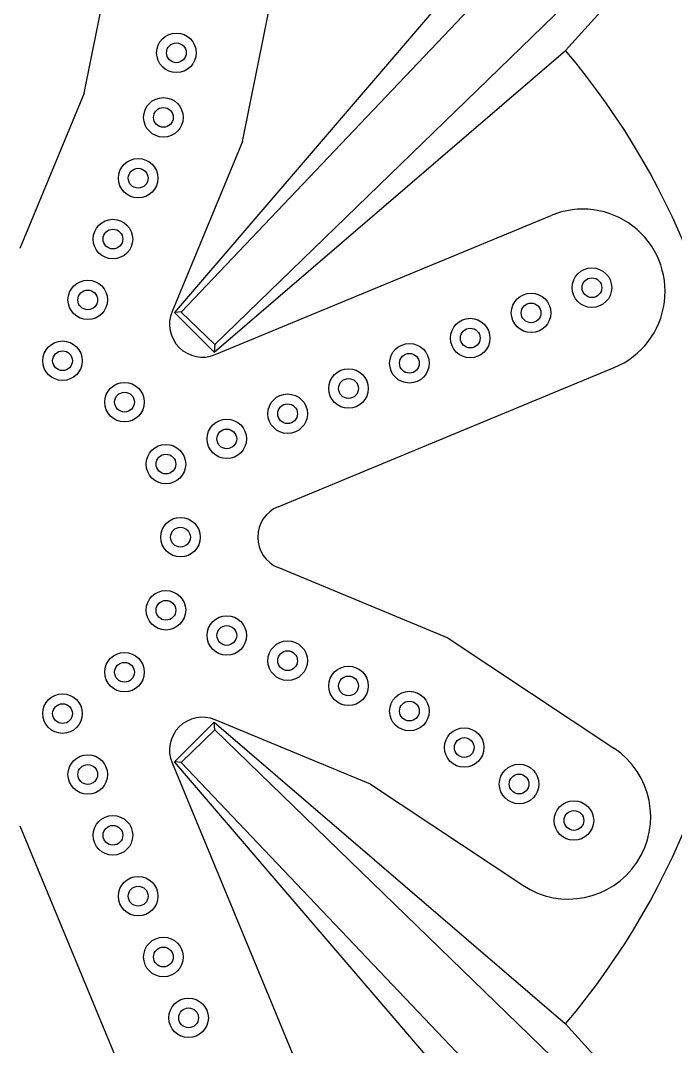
# Model space of a CAD drawing. Header units: metres. Extents: x 95 to 486, y 2972 to 3465.
# Drawn here: x 171.4558 to 171.5553, y 3042.1419 to 3042.2977 of the extents above; entities that cross this region are included whole.
import ezdxf

# ---------------------------------------------------------------- set-up
doc = ezdxf.new("R2010")
doc.units = ezdxf.units.M
for name, color, linetype in [('E_INOXIGAS', 1, 'Continuous'), ('INOXI', 1, 'Continuous'), ('XX', 2, 'Continuous')]:
    doc.layers.add(name, color=color, linetype=linetype)

# ---------------------------------------------------------------- blocks, each defined once
blk = doc.blocks.new('A$C607D168B')
at = {"color": 8}
for p, q in [((-0.04381608459063902, -0.1658691956416058), (-0.09486159530620597, -0.1870129384782544)), ((0.06740743743621902, -0.17564088658761), (0.04381648862705667, -0.1658691956416067)), ((0.06740743743621902, -0.17564088658761), (0.09463200296863139, -0.1811214302956863)), ((-0.03424899878151155, -0.1889661839543884), (-0.08529450949707851, -0.2101099267910369)), ((0.06008834208675928, -0.1996690230368712), (0.03424940281792832, -0.1889661839543884)), ((-0.03748787490313354, -0.219089947587932), (-0.02771618395713116, -0.1954989987787696)), ((0.02771658799354793, -0.1954989987787696), (0.04886033083019647, -0.2465445094943357)), ((0.06008834208675928, -0.1996690230368712), (0.08969826146842141, -0.2056297593862029)), ((-0.01532203472683147, -0.2309050238567272), (-0.004619195644347762, -0.2050660845878971)), ((0.004619599680765418, -0.2050660845878971), (0.02576334251741397, -0.2561115953034632)), ((-0.03748787490313354, -0.219089947587932), (-0.05286322018539202, -0.2422159521113283)), ((-0.01532203472683147, -0.2309050238567272), (-0.03204453241851457, -0.2560572757353645))]:
    blk.add_line(p, q, dxfattribs=at)
for centre, radius in [((-0.02679230442461922, -0.1723476175176373), 0.003), ((-0.02679230442461922, -0.1723476175176373), 0.003), ((-0.02679230442461922, -0.1723476175176373), 0.003), ((-0.02679230442461922, -0.1723476175176373), 0.003), ((-0.02679230442461922, -0.1723476175176373), 0.003), ((-0.02679230442461922, -0.1723476175176373), 0.003), ((-0.02679230442461922, -0.1723476175176373), 0.003), ((-0.02679230442461922, -0.1723476175176373), 0.003), ((-0.02679230442461922, -0.1723476175176373), 0.003), ((-0.02679230442461922, -0.1723476175176373), 0.003), ((-0.02679230442461922, -0.1723476175176373), 0.003), ((-0.02679230442461922, -0.1723476175176373), 0.003), ((-0.02679230442461922, -0.1723476175176373), 0.003), ((-0.02679230442461922, -0.1723476175176373), 0.003), ((-0.02679230442461922, -0.1723476175176373), 0.003), ((-0.02679230442461922, -0.1723476175176373), 0.003), ((0.02679270846103599, -0.1723476175176373), 0.003), ((0.02679270846103599, -0.1723476175176373), 0.003), ((0.02679270846103599, -0.1723476175176373), 0.003), ((0.02679270846103599, -0.1723476175176373), 0.003), ((0.02679270846103599, -0.1723476175176373), 0.003), ((0.02679270846103599, -0.1723476175176373), 0.003), ((0.02679270846103599, -0.1723476175176373), 0.003), ((0.02679270846103599, -0.1723476175176373), 0.003), ((0.02679270846103599, -0.1723476175176373), 0.003), ((0.02679270846103599, -0.1723476175176373), 0.003), ((0.02679270846103599, -0.1723476175176373), 0.003), ((0.02679270846103599, -0.1723476175176373), 0.003), ((0.02679270846103599, -0.1723476175176373), 0.003), ((0.02679270846103599, -0.1723476175176373), 0.003), ((0.02679270846103599, -0.1723476175176373), 0.003), ((0.02679270846103599, -0.1723476175176373), 0.003), ((-0.02679230442461922, -0.1723476175176373), 0.0015), ((-0.02679230442461922, -0.1723476175176373), 0.0015), ((-0.02679230442461922, -0.1723476175176373), 0.0015), ((-0.02679230442461922, -0.1723476175176373), 0.0015), ((-0.02679230442461922, -0.1723476175176373), 0.0015), ((-0.02679230442461922, -0.1723476175176373), 0.0015), ((-0.02679230442461922, -0.1723476175176373), 0.0015), ((-0.02679230442461922, -0.1723476175176373), 0.0015), ((-0.02679230442461922, -0.1723476175176373), 0.0015), ((-0.02679230442461922, -0.1723476175176373), 0.0015), ((-0.02679230442461922, -0.1723476175176373), 0.0015), ((-0.02679230442461922, -0.1723476175176373), 0.0015), ((-0.02679230442461922, -0.1723476175176373), 0.0015), ((-0.02679230442461922, -0.1723476175176373), 0.0015), ((-0.02679230442461922, -0.1723476175176373), 0.0015), ((-0.02679230442461922, -0.1723476175176373), 0.0015), ((0.02679270846103599, -0.1723476175176373), 0.0015), ((0.02679270846103599, -0.1723476175176373), 0.0015), ((0.02679270846103599, -0.1723476175176373), 0.0015), ((0.02679270846103599, -0.1723476175176373), 0.0015), ((0.02679270846103599, -0.1723476175176373), 0.0015), ((0.02679270846103599, -0.1723476175176373), 0.0015), ((0.02679270846103599, -0.1723476175176373), 0.0015), ((0.02679270846103599, -0.1723476175176373), 0.0015), ((0.02679270846103599, -0.1723476175176373), 0.0015), ((0.02679270846103599, -0.1723476175176373), 0.0015), ((0.02679270846103599, -0.1723476175176373), 0.0015), ((0.02679270846103599, -0.1723476175176373), 0.0015), ((0.02679270846103599, -0.1723476175176373), 0.0015), ((0.02679270846103599, -0.1723476175176373), 0.0015), ((0.02679270846103599, -0.1723476175176373), 0.0015), ((0.02679270846103599, -0.1723476175176373), 0.0015), ((-0.03603109974973151, -0.1761744518412884), 0.003), ((-0.03603109974973151, -0.1761744518412884), 0.003), ((-0.03603109974973151, -0.1761744518412884), 0.003), ((-0.03603109974973151, -0.1761744518412884), 0.003), ((-0.03603109974973151, -0.1761744518412884), 0.003), ((-0.03603109974973151, -0.1761744518412884), 0.003), ((-0.03603109974973151, -0.1761744518412884), 0.003), ((-0.03603109974973151, -0.1761744518412884), 0.003), ((-0.03603109974973151, -0.1761744518412884), 0.003), ((-0.03603109974973151, -0.1761744518412884), 0.003), ((-0.03603109974973151, -0.1761744518412884), 0.003), ((-0.03603109974973151, -0.1761744518412884), 0.003), ((-0.03603109974973151, -0.1761744518412884), 0.003), ((-0.03603109974973151, -0.1761744518412884), 0.003), ((-0.03603109974973151, -0.1761744518412884), 0.003), ((-0.03603109974973151, -0.1761744518412884), 0.003), ((0.03603150378614917, -0.1761744518412875), 0.003), ((0.03603150378614917, -0.1761744518412875), 0.003), ((0.03603150378614917, -0.1761744518412875), 0.003), ((0.03603150378614917, -0.1761744518412875), 0.003), ((0.03603150378614917, -0.1761744518412875), 0.003), ((0.03603150378614917, -0.1761744518412875), 0.003), ((0.03603150378614917, -0.1761744518412875), 0.003), ((0.03603150378614917, -0.1761744518412875), 0.003), ((0.03603150378614917, -0.1761744518412875), 0.003), ((0.03603150378614917, -0.1761744518412875), 0.003), ((0.03603150378614917, -0.1761744518412875), 0.003), ((0.03603150378614917, -0.1761744518412875), 0.003), ((0.03603150378614917, -0.1761744518412875), 0.003), ((0.03603150378614917, -0.1761744518412875), 0.003), ((0.03603150378614917, -0.1761744518412875), 0.003), ((0.03603150378614917, -0.1761744518412875), 0.003), ((-0.03603109974973151, -0.1761744518412884), 0.0015), ((-0.03603109974973151, -0.1761744518412884), 0.0015), ((-0.03603109974973151, -0.1761744518412884), 0.0015), ((-0.03603109974973151, -0.1761744518412884), 0.0015), ((-0.03603109974973151, -0.1761744518412884), 0.0015), ((-0.03603109974973151, -0.1761744518412884), 0.0015), ((-0.03603109974973151, -0.1761744518412884), 0.0015), ((-0.03603109974973151, -0.1761744518412884), 0.0015), ((-0.03603109974973151, -0.1761744518412884), 0.0015), ((-0.03603109974973151, -0.1761744518412884), 0.0015), ((-0.03603109974973151, -0.1761744518412884), 0.0015), ((-0.03603109974973151, -0.1761744518412884), 0.0015), ((-0.03603109974973151, -0.1761744518412884), 0.0015), ((-0.03603109974973151, -0.1761744518412884), 0.0015), ((-0.03603109974973151, -0.1761744518412884), 0.0015), ((-0.03603109974973151, -0.1761744518412884), 0.0015), ((0.03603150378614917, -0.1761744518412875), 0.0015), ((0.03603150378614917, -0.1761744518412875), 0.0015), ((0.03603150378614917, -0.1761744518412875), 0.0015), ((0.03603150378614917, -0.1761744518412875), 0.0015), ((0.03603150378614917, -0.1761744518412875), 0.0015), ((0.03603150378614917, -0.1761744518412875), 0.0015), ((0.03603150378614917, -0.1761744518412875), 0.0015), ((0.03603150378614917, -0.1761744518412875), 0.0015), ((0.03603150378614917, -0.1761744518412875), 0.0015), ((0.03603150378614917, -0.1761744518412875), 0.0015), ((0.03603150378614917, -0.1761744518412875), 0.0015), ((0.03603150378614917, -0.1761744518412875), 0.0015), ((0.03603150378614917, -0.1761744518412875), 0.0015), ((0.03603150378614917, -0.1761744518412875), 0.0015), ((0.03603150378614917, -0.1761744518412875), 0.0015), ((0.03603150378614917, -0.1761744518412875), 0.0015), ((-0.0452698950748438, -0.1800012861649387), 0.003), ((-0.0452698950748438, -0.1800012861649387), 0.003), ((-0.0452698950748438, -0.1800012861649387), 0.003), ((-0.0452698950748438, -0.1800012861649387), 0.003), ((-0.0452698950748438, -0.1800012861649387), 0.003), ((-0.0452698950748438, -0.1800012861649387), 0.003), ((-0.0452698950748438, -0.1800012861649387), 0.003), ((-0.0452698950748438, -0.1800012861649387), 0.003), ((-0.0452698950748438, -0.1800012861649387), 0.003), ((-0.0452698950748438, -0.1800012861649387), 0.003), ((-0.0452698950748438, -0.1800012861649387), 0.003), ((-0.0452698950748438, -0.1800012861649387), 0.003), ((-0.0452698950748438, -0.1800012861649387), 0.003), ((-0.0452698950748438, -0.1800012861649387), 0.003), ((-0.0452698950748438, -0.1800012861649387), 0.003), ((-0.0452698950748438, -0.1800012861649387), 0.003), ((0.04527029911126235, -0.1800012861649378), 0.003), ((0.04527029911126146, -0.1800012861649387), 0.003), ((0.04527029911126235, -0.1800012861649378), 0.003), ((0.04527029911126146, -0.1800012861649387), 0.003), ((0.04527029911126235, -0.1800012861649378), 0.003), ((0.04527029911126235, -0.1800012861649378), 0.003), ((0.04527029911126235, -0.1800012861649378), 0.003), ((0.04527029911126235, -0.1800012861649378), 0.003), ((0.04527029911126235, -0.1800012861649378), 0.003), ((0.04527029911126146, -0.1800012861649387), 0.003), ((0.04527029911126146, -0.1800012861649387), 0.003), ((0.04527029911126146, -0.1800012861649387), 0.003), ((0.04527029911126146, -0.1800012861649387), 0.003), ((0.04527029911126146, -0.1800012861649387), 0.003), ((0.04527029911126235, -0.1800012861649378), 0.003), ((0.04527029911126235, -0.1800012861649378), 0.003), ((-0.0452698950748438, -0.1800012861649387), 0.0015), ((-0.0452698950748438, -0.1800012861649387), 0.0015), ((-0.0452698950748438, -0.1800012861649387), 0.0015), ((-0.0452698950748438, -0.1800012861649387), 0.0015), ((-0.0452698950748438, -0.1800012861649387), 0.0015), ((-0.0452698950748438, -0.1800012861649387), 0.0015), ((-0.0452698950748438, -0.1800012861649387), 0.0015), ((-0.0452698950748438, -0.1800012861649387), 0.0015), ((-0.0452698950748438, -0.1800012861649387), 0.0015), ((-0.0452698950748438, -0.1800012861649387), 0.0015), ((-0.0452698950748438, -0.1800012861649387), 0.0015), ((-0.0452698950748438, -0.1800012861649387), 0.0015), ((-0.0452698950748438, -0.1800012861649387), 0.0015), ((-0.0452698950748438, -0.1800012861649387), 0.0015), ((-0.0452698950748438, -0.1800012861649387), 0.0015), ((-0.0452698950748438, -0.1800012861649387), 0.0015), ((-0.02050589463620156, -0.1817558946334596), 0.003), ((-0.02050589463620156, -0.1817558946334596), 0.003), ((-0.02050589463620156, -0.1817558946334596), 0.003), ((-0.02050589463620156, -0.1817558946334596), 0.003), ((-0.02050589463620156, -0.1817558946334596), 0.003), ((-0.02050589463620156, -0.1817558946334596), 0.003), ((-0.02050589463620156, -0.1817558946334596), 0.003), ((-0.02050589463620156, -0.1817558946334596), 0.003), ((-0.02050589463620156, -0.1817558946334596), 0.003), ((-0.02050589463620156, -0.1817558946334596), 0.003), ((-0.02050589463620156, -0.1817558946334596), 0.003), ((-0.02050589463620156, -0.1817558946334596), 0.003), ((-0.02050589463620156, -0.1817558946334596), 0.003), ((-0.02050589463620156, -0.1817558946334596), 0.003), ((-0.02050589463620156, -0.1817558946334596), 0.003), ((-0.02050589463620156, -0.1817558946334596), 0.003), ((0.02050629867261833, -0.1817558946334588), 0.003), ((0.02050629867261833, -0.1817558946334588), 0.003), ((0.02050629867261833, -0.1817558946334588), 0.003), ((0.02050629867261833, -0.1817558946334588), 0.003), ((0.02050629867261833, -0.1817558946334588), 0.003), ((0.02050629867261833, -0.1817558946334588), 0.003), ((0.02050629867261833, -0.1817558946334588), 0.003), ((0.02050629867261833, -0.1817558946334588), 0.003), ((0.02050629867261833, -0.1817558946334596), 0.003), ((0.02050629867261833, -0.1817558946334588), 0.003), ((0.02050629867261833, -0.1817558946334588), 0.003), ((0.02050629867261833, -0.1817558946334588), 0.003), ((0.02050629867261833, -0.1817558946334588), 0.003), ((0.02050629867261833, -0.1817558946334588), 0.003), ((0.02050629867261833, -0.1817558946334588), 0.003), ((0.02050629867261833, -0.1817558946334588), 0.003), ((0.04527029911126235, -0.1800012861649378), 0.0015), ((0.04527029911126146, -0.1800012861649387), 0.0015), ((0.04527029911126235, -0.1800012861649378), 0.0015), ((0.04527029911126146, -0.1800012861649387), 0.0015), ((0.04527029911126235, -0.1800012861649378), 0.0015), ((0.04527029911126235, -0.1800012861649378), 0.0015), ((0.04527029911126235, -0.1800012861649378), 0.0015), ((0.04527029911126235, -0.1800012861649378), 0.0015), ((0.04527029911126235, -0.1800012861649378), 0.0015), ((0.04527029911126146, -0.1800012861649387), 0.0015), ((0.04527029911126146, -0.1800012861649387), 0.0015), ((0.04527029911126146, -0.1800012861649387), 0.0015), ((0.04527029911126146, -0.1800012861649387), 0.0015), ((0.04527029911126146, -0.1800012861649387), 0.0015), ((0.04527029911126235, -0.1800012861649378), 0.0015), ((0.04527029911126235, -0.1800012861649378), 0.0015), ((-0.02050589463620156, -0.1817558946334596), 0.0015), ((-0.02050589463620156, -0.1817558946334596), 0.0015), ((-0.02050589463620156, -0.1817558946334596), 0.0015), ((-0.02050589463620156, -0.1817558946334596), 0.0015), ((-0.02050589463620156, -0.1817558946334596), 0.0015), ((-0.02050589463620156, -0.1817558946334596), 0.0015), ((-0.02050589463620156, -0.1817558946334596), 0.0015), ((-0.02050589463620156, -0.1817558946334596), 0.0015), ((-0.02050589463620156, -0.1817558946334596), 0.0015), ((-0.02050589463620156, -0.1817558946334596), 0.0015), ((-0.02050589463620156, -0.1817558946334596), 0.0015), ((-0.02050589463620156, -0.1817558946334596), 0.0015), ((-0.02050589463620156, -0.1817558946334596), 0.0015), ((-0.02050589463620156, -0.1817558946334596), 0.0015), ((-0.02050589463620156, -0.1817558946334596), 0.0015), ((-0.02050589463620156, -0.1817558946334596), 0.0015), ((0.02050629867261833, -0.1817558946334588), 0.0015), ((0.02050629867261833, -0.1817558946334588), 0.0015), ((0.02050629867261833, -0.1817558946334588), 0.0015), ((0.02050629867261833, -0.1817558946334588), 0.0015), ((0.02050629867261833, -0.1817558946334588), 0.0015), ((0.02050629867261833, -0.1817558946334588), 0.0015), ((0.02050629867261833, -0.1817558946334588), 0.0015), ((0.02050629867261833, -0.1817558946334588), 0.0015), ((0.02050629867261833, -0.1817558946334596), 0.0015), ((0.02050629867261833, -0.1817558946334588), 0.0015), ((0.02050629867261833, -0.1817558946334588), 0.0015), ((0.02050629867261833, -0.1817558946334588), 0.0015), ((0.02050629867261833, -0.1817558946334588), 0.0015), ((0.02050629867261833, -0.1817558946334588), 0.0015), ((0.02050629867261833, -0.1817558946334588), 0.0015), ((0.02050629867261833, -0.1817558946334588), 0.0015), ((-0.05450869039995698, -0.1838281204885899), 0.003), ((-0.05450869039995698, -0.1838281204885899), 0.003), ((-0.05450869039995698, -0.1838281204885899), 0.003), ((-0.05450869039995698, -0.1838281204885899), 0.003), ((-0.05450869039995698, -0.1838281204885899), 0.003), ((-0.05450869039995698, -0.1838281204885899), 0.003), ((-0.05450869039995698, -0.1838281204885899), 0.003), ((-0.05450869039995698, -0.1838281204885899), 0.003), ((-0.05450869039995698, -0.1838281204885899), 0.003), ((-0.05450869039995698, -0.1838281204885899), 0.003), ((-0.05450869039995698, -0.1838281204885899), 0.003), ((-0.05450869039995698, -0.1838281204885899), 0.003), ((-0.05450869039995698, -0.1838281204885899), 0.003), ((-0.05450869039995698, -0.1838281204885899), 0.003), ((-0.05450869039995698, -0.1838281204885899), 0.003), ((-0.05450869039995698, -0.1838281204885899), 0.003), ((0.05450909443637464, -0.183828120488589), 0.003), ((0.05450909443637464, -0.1838281204885899), 0.003), ((0.05450909443637464, -0.183828120488589), 0.003), ((0.05450909443637464, -0.1838281204885899), 0.003), ((0.05450909443637464, -0.183828120488589), 0.003), ((0.05450909443637464, -0.183828120488589), 0.003), ((0.05450909443637464, -0.183828120488589), 0.003), ((0.05450909443637464, -0.1838281204885899), 0.003), ((0.05450909443637464, -0.183828120488589), 0.003), ((0.05450909443637464, -0.183828120488589), 0.003), ((0.05450909443637464, -0.183828120488589), 0.003), ((0.05450909443637464, -0.183828120488589), 0.003), ((0.05450909443637464, -0.183828120488589), 0.003), ((0.05450909443637464, -0.183828120488589), 0.003), ((0.05450909443637464, -0.183828120488589), 0.003), ((0.05450909443637464, -0.1838281204885899), 0.003), ((-0.05450869039995698, -0.1838281204885899), 0.0015), ((-0.05450869039995698, -0.1838281204885899), 0.0015), ((-0.05450869039995698, -0.1838281204885899), 0.0015), ((-0.05450869039995698, -0.1838281204885899), 0.0015), ((-0.05450869039995698, -0.1838281204885899), 0.0015), ((-0.05450869039995698, -0.1838281204885899), 0.0015), ((-0.05450869039995698, -0.1838281204885899), 0.0015), ((-0.05450869039995698, -0.1838281204885899), 0.0015), ((-0.05450869039995698, -0.1838281204885899), 0.0015), ((-0.05450869039995698, -0.1838281204885899), 0.0015), ((-0.05450869039995698, -0.1838281204885899), 0.0015), ((-0.05450869039995698, -0.1838281204885899), 0.0015), ((-0.05450869039995698, -0.1838281204885899), 0.0015), ((-0.05450869039995698, -0.1838281204885899), 0.0015), ((-0.05450869039995698, -0.1838281204885899), 0.0015), ((-0.05450869039995698, -0.1838281204885899), 0.0015), ((0.05450909443637464, -0.183828120488589), 0.0015), ((0.05450909443637464, -0.1838281204885899), 0.0015), ((0.05450909443637464, -0.183828120488589), 0.0015), ((0.05450909443637464, -0.1838281204885899), 0.0015), ((0.05450909443637464, -0.183828120488589), 0.0015), ((0.05450909443637464, -0.183828120488589), 0.0015), ((0.05450909443637464, -0.183828120488589), 0.0015), ((0.05450909443637464, -0.1838281204885899), 0.0015), ((0.05450909443637464, -0.183828120488589), 0.0015), ((0.05450909443637464, -0.183828120488589), 0.0015), ((0.05450909443637464, -0.183828120488589), 0.0015), ((0.05450909443637464, -0.183828120488589), 0.0015), ((0.05450909443637464, -0.183828120488589), 0.0015), ((0.05450909443637464, -0.183828120488589), 0.0015), ((0.05450909443637464, -0.183828120488589), 0.0015), ((0.05450909443637464, -0.1838281204885899), 0.0015), ((-0.06374748572507283, -0.1876549548122339), 0.003), ((-0.06374748572507283, -0.1876549548122339), 0.003), ((-0.06374748572507283, -0.1876549548122339), 0.003), ((-0.06374748572507283, -0.1876549548122339), 0.003), ((-0.06374748572507283, -0.1876549548122339), 0.003), ((-0.06374748572507283, -0.1876549548122339), 0.003), ((-0.06374748572507283, -0.1876549548122339), 0.003), ((-0.06374748572507283, -0.1876549548122339), 0.003), ((-0.06374748572507283, -0.1876549548122339), 0.003), ((-0.06374748572507283, -0.1876549548122339), 0.003), ((-0.06374748572507283, -0.1876549548122339), 0.003), ((-0.06374748572507283, -0.1876549548122339), 0.003), ((-0.06374748572507283, -0.1876549548122339), 0.003), ((-0.06374748572507283, -0.1876549548122339), 0.003), ((-0.06374748572507283, -0.1876549548122339), 0.003), ((-0.06374748572507283, -0.1876549548122339), 0.003), ((-0.01109761752037919, -0.1880423044218773), 0.003), ((-0.01109761752037919, -0.1880423044218773), 0.003), ((-0.01109761752037919, -0.1880423044218773), 0.003), ((-0.01109761752037919, -0.1880423044218773), 0.003), ((-0.01109761752037919, -0.1880423044218773), 0.003), ((-0.01109761752037919, -0.1880423044218773), 0.003), ((-0.01109761752037919, -0.1880423044218773), 0.003), ((-0.01109761752037919, -0.1880423044218773), 0.003), ((-0.01109761752037919, -0.1880423044218773), 0.003), ((-0.01109761752037919, -0.1880423044218773), 0.003), ((-0.01109761752037919, -0.1880423044218773), 0.003), ((-0.01109761752037919, -0.1880423044218773), 0.003), ((-0.01109761752037919, -0.1880423044218773), 0.003), ((-0.01109761752037919, -0.1880423044218773), 0.003), ((-0.01109761752037919, -0.1880423044218773), 0.003), ((-0.01109761752037919, -0.1880423044218773), 0.003), ((0.01109802155679596, -0.1880423044218773), 0.003), ((0.01109802155679596, -0.1880423044218773), 0.003), ((0.01109802155679596, -0.1880423044218773), 0.003), ((0.01109802155679596, -0.1880423044218773), 0.003), ((0.01109802155679596, -0.1880423044218773), 0.003), ((0.01109802155679596, -0.1880423044218773), 0.003), ((0.01109802155679596, -0.1880423044218773), 0.003), ((0.01109802155679596, -0.1880423044218773), 0.003), ((0.01109802155679596, -0.1880423044218773), 0.003), ((0.01109802155679596, -0.1880423044218773), 0.003), ((0.01109802155679596, -0.1880423044218773), 0.003), ((0.01109802155679596, -0.1880423044218773), 0.003), ((0.01109802155679596, -0.1880423044218773), 0.003), ((0.01109802155679596, -0.1880423044218773), 0.003), ((0.01109802155679596, -0.1880423044218773), 0.003), ((0.01109802155679596, -0.1880423044218773), 0.003), ((0.01109802155679596, -0.1880423044218773), 0.003), ((0.01109802155679596, -0.1880423044218773), 0.003), ((0.01109802155679596, -0.1880423044218773), 0.003), ((0.01109802155679596, -0.1880423044218773), 0.003), ((0.01109802155679596, -0.1880423044218773), 0.003), ((0.01109802155679596, -0.1880423044218773), 0.003), ((0.01109802155679596, -0.1880423044218773), 0.003), ((0.01109802155679596, -0.1880423044218773), 0.003), ((0.01109802155679596, -0.1880423044218773), 0.003), ((0.01109802155679596, -0.1880423044218773), 0.003), ((0.01109802155679596, -0.1880423044218773), 0.003), ((0.01109802155679596, -0.1880423044218773), 0.003), ((0.01109802155679596, -0.1880423044218773), 0.003), ((0.01109802155679596, -0.1880423044218773), 0.003), ((0.01109802155679596, -0.1880423044218773), 0.003), ((0.01109802155679596, -0.1880423044218773), 0.003), ((0.01109802155679596, -0.1880423044218773), 0.003), ((0.01109802155679596, -0.1880423044218773), 0.003), ((0.01109802155679596, -0.1880423044218773), 0.003), ((0.01109802155679596, -0.1880423044218773), 0.003), ((0.01109802155679596, -0.1880423044218773), 0.003), ((0.01109802155679596, -0.1880423044218773), 0.003), ((0.01109802155679596, -0.1880423044218773), 0.003), ((0.01109802155679596, -0.1880423044218773), 0.003), ((0.01109802155679596, -0.1880423044218773), 0.003), ((0.01109802155679596, -0.1880423044218773), 0.003), ((0.01109802155679596, -0.1880423044218773), 0.003), ((0.01109802155679596, -0.1880423044218773), 0.003), ((0.01109802155679596, -0.1880423044218773), 0.003), ((0.01109802155679596, -0.1880423044218773), 0.003), ((0.01109802155679596, -0.1880423044218773), 0.003), ((0.01109802155679596, -0.1880423044218773), 0.003), ((0.06374788976148782, -0.187654954812241), 0.003), ((0.06374788976148782, -0.187654954812241), 0.003), ((0.06374788976148782, -0.187654954812241), 0.003), ((0.06374788976148782, -0.187654954812241), 0.003), ((0.06374788976148782, -0.187654954812241), 0.003), ((0.06374788976148782, -0.187654954812241), 0.003), ((0.06374788976148782, -0.187654954812241), 0.003), ((0.06374788976148782, -0.187654954812241), 0.003), ((0.06374788976148782, -0.187654954812241), 0.003), ((0.06374788976148782, -0.187654954812241), 0.003), ((0.06374788976148782, -0.187654954812241), 0.003), ((0.06374788976148782, -0.187654954812241), 0.003), ((0.06374788976148782, -0.187654954812241), 0.003), ((0.06374788976148782, -0.187654954812241), 0.003), ((0.06374788976148782, -0.187654954812241), 0.003), ((0.06374788976148782, -0.187654954812241), 0.003), ((-0.06374748572507283, -0.1876549548122339), 0.0015), ((-0.06374748572507283, -0.1876549548122339), 0.0015), ((-0.06374748572507283, -0.1876549548122339), 0.0015), ((-0.06374748572507283, -0.1876549548122339), 0.0015), ((-0.06374748572507283, -0.1876549548122339), 0.0015), ((-0.06374748572507283, -0.1876549548122339), 0.0015), ((-0.06374748572507283, -0.1876549548122339), 0.0015), ((-0.06374748572507283, -0.1876549548122339), 0.0015), ((-0.06374748572507283, -0.1876549548122339), 0.0015), ((-0.06374748572507283, -0.1876549548122339), 0.0015), ((-0.06374748572507283, -0.1876549548122339), 0.0015), ((-0.06374748572507283, -0.1876549548122339), 0.0015), ((-0.06374748572507283, -0.1876549548122339), 0.0015), ((-0.06374748572507283, -0.1876549548122339), 0.0015), ((-0.06374748572507283, -0.1876549548122339), 0.0015), ((-0.06374748572507283, -0.1876549548122339), 0.0015), ((-0.01109761752037919, -0.1880423044218773), 0.0015), ((-0.01109761752037919, -0.1880423044218773), 0.0015), ((-0.01109761752037919, -0.1880423044218773), 0.0015), ((-0.01109761752037919, -0.1880423044218773), 0.0015), ((-0.01109761752037919, -0.1880423044218773), 0.0015), ((-0.01109761752037919, -0.1880423044218773), 0.0015), ((-0.01109761752037919, -0.1880423044218773), 0.0015), ((-0.01109761752037919, -0.1880423044218773), 0.0015), ((-0.01109761752037919, -0.1880423044218773), 0.0015), ((-0.01109761752037919, -0.1880423044218773), 0.0015), ((-0.01109761752037919, -0.1880423044218773), 0.0015), ((-0.01109761752037919, -0.1880423044218773), 0.0015), ((-0.01109761752037919, -0.1880423044218773), 0.0015), ((-0.01109761752037919, -0.1880423044218773), 0.0015), ((-0.01109761752037919, -0.1880423044218773), 0.0015), ((-0.01109761752037919, -0.1880423044218773), 0.0015), ((0.01109802155679596, -0.1880423044218773), 0.0015), ((0.01109802155679596, -0.1880423044218773), 0.0015), ((0.01109802155679596, -0.1880423044218773), 0.0015), ((0.01109802155679596, -0.1880423044218773), 0.0015), ((0.01109802155679596, -0.1880423044218773), 0.0015), ((0.01109802155679596, -0.1880423044218773), 0.0015), ((0.01109802155679596, -0.1880423044218773), 0.0015), ((0.01109802155679596, -0.1880423044218773), 0.0015), ((0.01109802155679596, -0.1880423044218773), 0.0015), ((0.01109802155679596, -0.1880423044218773), 0.0015), ((0.01109802155679596, -0.1880423044218773), 0.0015), ((0.01109802155679596, -0.1880423044218773), 0.0015), ((0.01109802155679596, -0.1880423044218773), 0.0015), ((0.01109802155679596, -0.1880423044218773), 0.0015), ((0.01109802155679596, -0.1880423044218773), 0.0015), ((0.01109802155679596, -0.1880423044218773), 0.0015), ((0.01109802155679596, -0.1880423044218773), 0.0015), ((0.01109802155679596, -0.1880423044218773), 0.0015), ((0.01109802155679596, -0.1880423044218773), 0.0015), ((0.01109802155679596, -0.1880423044218773), 0.0015), ((0.01109802155679596, -0.1880423044218773), 0.0015), ((0.01109802155679596, -0.1880423044218773), 0.0015), ((0.01109802155679596, -0.1880423044218773), 0.0015), ((0.01109802155679596, -0.1880423044218773), 0.0015), ((0.01109802155679596, -0.1880423044218773), 0.0015), ((0.01109802155679596, -0.1880423044218773), 0.0015), ((0.01109802155679596, -0.1880423044218773), 0.0015), ((0.01109802155679596, -0.1880423044218773), 0.0015), ((0.01109802155679596, -0.1880423044218773), 0.0015), ((0.01109802155679596, -0.1880423044218773), 0.0015), ((0.01109802155679596, -0.1880423044218773), 0.0015), ((0.01109802155679596, -0.1880423044218773), 0.0015), ((0.01109802155679596, -0.1880423044218773), 0.0015), ((0.01109802155679596, -0.1880423044218773), 0.0015), ((0.01109802155679596, -0.1880423044218773), 0.0015), ((0.01109802155679596, -0.1880423044218773), 0.0015), ((0.01109802155679596, -0.1880423044218773), 0.0015), ((0.01109802155679596, -0.1880423044218773), 0.0015), ((0.01109802155679596, -0.1880423044218773), 0.0015), ((0.01109802155679596, -0.1880423044218773), 0.0015), ((0.01109802155679596, -0.1880423044218773), 0.0015), ((0.01109802155679596, -0.1880423044218773), 0.0015), ((0.01109802155679596, -0.1880423044218773), 0.0015), ((0.01109802155679596, -0.1880423044218773), 0.0015), ((0.01109802155679596, -0.1880423044218773), 0.0015), ((0.01109802155679596, -0.1880423044218773), 0.0015), ((0.01109802155679596, -0.1880423044218773), 0.0015), ((0.01109802155679596, -0.1880423044218773), 0.0015), ((0.06374788976148782, -0.187654954812241), 0.0015), ((0.06374788976148782, -0.187654954812241), 0.0015), ((0.06374788976148782, -0.187654954812241), 0.0015), ((0.06374788976148782, -0.187654954812241), 0.0015), ((0.06374788976148782, -0.187654954812241), 0.0015), ((0.06374788976148782, -0.187654954812241), 0.0015), ((0.06374788976148782, -0.187654954812241), 0.0015), ((0.06374788976148782, -0.187654954812241), 0.0015), ((0.06374788976148782, -0.187654954812241), 0.0015), ((0.06374788976148782, -0.187654954812241), 0.0015), ((0.06374788976148782, -0.187654954812241), 0.0015), ((0.06374788976148782, -0.187654954812241), 0.0015), ((0.06374788976148782, -0.187654954812241), 0.0015), ((0.06374788976148782, -0.187654954812241), 0.0015), ((0.06374788976148782, -0.187654954812241), 0.0015), ((0.06374788976148782, -0.187654954812241), 0.0015), ((0.07355122139769676, -0.1896284514123252), 0.003), ((0.07355122139769676, -0.1896284514123252), 0.003), ((0.07355122139769676, -0.1896284514123252), 0.003), ((0.07355122139769676, -0.1896284514123252), 0.003), ((0.07355122139769676, -0.1896284514123252), 0.003), ((0.07355122139769676, -0.1896284514123252), 0.003), ((0.07355122139769676, -0.1896284514123252), 0.003), ((0.07355122139769676, -0.1896284514123252), 0.003), ((0.07355122139769676, -0.1896284514123252), 0.003), ((0.07355122139769676, -0.1896284514123252), 0.003), ((0.07355122139769676, -0.1896284514123252), 0.003), ((0.07355122139769676, -0.1896284514123252), 0.003), ((0.07355122139769499, -0.1896284514123261), 0.003), ((0.07355122139769676, -0.1896284514123252), 0.003), ((0.07355122139769676, -0.1896284514123252), 0.003), ((0.07355122139769676, -0.1896284514123252), 0.003), ((-0.07298628105018601, -0.1914817891358842), 0.003), ((-0.07298628105018601, -0.1914817891358842), 0.003), ((-0.07298628105018601, -0.1914817891358842), 0.003), ((-0.07298628105018601, -0.1914817891358842), 0.003), ((-0.07298628105018601, -0.1914817891358842), 0.003), ((-0.07298628105018601, -0.1914817891358842), 0.003), ((-0.07298628105018601, -0.1914817891358842), 0.003), ((-0.07298628105018601, -0.1914817891358842), 0.003), ((-0.07298628105018601, -0.1914817891358842), 0.003), ((-0.07298628105018601, -0.1914817891358842), 0.003), ((-0.07298628105018601, -0.1914817891358842), 0.003), ((-0.07298628105018601, -0.1914817891358842), 0.003), ((-0.07298628105018601, -0.1914817891358842), 0.003), ((-0.07298628105018601, -0.1914817891358842), 0.003), ((-0.07298628105018601, -0.1914817891358842), 0.003), ((-0.07298628105018601, -0.1914817891358842), 0.003), ((2.020182083839472e-07, -0.1902497979790487), 0.003), ((2.020182083839472e-07, -0.1902497979790487), 0.003), ((2.020182083839472e-07, -0.1902497979790487), 0.003), ((2.020182083839472e-07, -0.1902497979790487), 0.003), ((2.020182083839472e-07, -0.1902497979790487), 0.003), ((2.020182083839472e-07, -0.1902497979790487), 0.003), ((2.020182083839472e-07, -0.1902497979790487), 0.003), ((2.020182083839472e-07, -0.1902497979790487), 0.003), ((2.020182083839472e-07, -0.1902497979790487), 0.003), ((2.020182083839472e-07, -0.1902497979790487), 0.003), ((2.020182083839472e-07, -0.1902497979790487), 0.003), ((2.020182083839472e-07, -0.1902497979790487), 0.003), ((2.020182083839472e-07, -0.1902497979790487), 0.003), ((2.020182083839472e-07, -0.1902497979790487), 0.003), ((2.020182083839472e-07, -0.1902497979790487), 0.003), ((2.020182083839472e-07, -0.1902497979790487), 0.003), ((0.07355122139769676, -0.1896284514123252), 0.0015), ((0.07355122139769676, -0.1896284514123252), 0.0015), ((0.07355122139769676, -0.1896284514123252), 0.0015), ((0.07355122139769676, -0.1896284514123252), 0.0015), ((0.07355122139769676, -0.1896284514123252), 0.0015), ((0.07355122139769676, -0.1896284514123252), 0.0015), ((0.07355122139769676, -0.1896284514123252), 0.0015), ((0.07355122139769676, -0.1896284514123252), 0.0015), ((0.07355122139769676, -0.1896284514123252), 0.0015), ((0.07355122139769676, -0.1896284514123252), 0.0015), ((0.07355122139769676, -0.1896284514123252), 0.0015), ((0.07355122139769676, -0.1896284514123252), 0.0015), ((0.07355122139769499, -0.1896284514123261), 0.0015), ((0.07355122139769676, -0.1896284514123252), 0.0015), ((0.07355122139769676, -0.1896284514123252), 0.0015), ((0.07355122139769676, -0.1896284514123252), 0.0015), ((-0.07298628105018601, -0.1914817891358842), 0.0015), ((-0.07298628105018601, -0.1914817891358842), 0.0015), ((-0.07298628105018601, -0.1914817891358842), 0.0015), ((-0.07298628105018601, -0.1914817891358842), 0.0015), ((-0.07298628105018601, -0.1914817891358842), 0.0015), ((-0.07298628105018601, -0.1914817891358842), 0.0015), ((-0.07298628105018601, -0.1914817891358842), 0.0015), ((-0.07298628105018601, -0.1914817891358842), 0.0015), ((-0.07298628105018601, -0.1914817891358842), 0.0015), ((-0.07298628105018601, -0.1914817891358842), 0.0015), ((-0.07298628105018601, -0.1914817891358842), 0.0015), ((-0.07298628105018601, -0.1914817891358842), 0.0015), ((-0.07298628105018601, -0.1914817891358842), 0.0015), ((-0.07298628105018601, -0.1914817891358842), 0.0015), ((-0.07298628105018601, -0.1914817891358842), 0.0015), ((-0.07298628105018601, -0.1914817891358842), 0.0015), ((2.020182083839472e-07, -0.1902497979790487), 0.0015), ((2.020182083839472e-07, -0.1902497979790487), 0.0015), ((2.020182083839472e-07, -0.1902497979790487), 0.0015), ((2.020182083839472e-07, -0.1902497979790487), 0.0015), ((2.020182083839472e-07, -0.1902497979790487), 0.0015), ((2.020182083839472e-07, -0.1902497979790487), 0.0015), ((2.020182083839472e-07, -0.1902497979790487), 0.0015), ((2.020182083839472e-07, -0.1902497979790487), 0.0015), ((2.020182083839472e-07, -0.1902497979790487), 0.0015), ((2.020182083839472e-07, -0.1902497979790487), 0.0015), ((2.020182083839472e-07, -0.1902497979790487), 0.0015), ((2.020182083839472e-07, -0.1902497979790487), 0.0015), ((2.020182083839472e-07, -0.1902497979790487), 0.0015), ((2.020182083839472e-07, -0.1902497979790487), 0.0015), ((2.020182083839472e-07, -0.1902497979790487), 0.0015), ((2.020182083839472e-07, -0.1902497979790487), 0.0015), ((-0.01492445184402946, -0.1972810997469896), 0.003), ((-0.01492445184402946, -0.1972810997469896), 0.003), ((-0.01492445184402946, -0.1972810997469896), 0.003), ((-0.01492445184402946, -0.1972810997469896), 0.003), ((-0.01492445184402946, -0.1972810997469896), 0.003), ((-0.01492445184402946, -0.1972810997469896), 0.003), ((-0.01492445184402946, -0.1972810997469896), 0.003), ((-0.01492445184402946, -0.1972810997469896), 0.003), ((-0.01492445184402946, -0.1972810997469896), 0.003), ((-0.01492445184402946, -0.1972810997469896), 0.003), ((-0.01492445184402946, -0.1972810997469896), 0.003), ((-0.01492445184402946, -0.1972810997469896), 0.003), ((-0.01492445184402946, -0.1972810997469896), 0.003), ((-0.01492445184402946, -0.1972810997469896), 0.003), ((-0.01492445184402946, -0.1972810997469896), 0.003), ((-0.01492445184402946, -0.1972810997469896), 0.003), ((0.01492485588044712, -0.1972810997469896), 0.003), ((0.01492485588044712, -0.1972810997469896), 0.003), ((0.01492485588044712, -0.1972810997469896), 0.003), ((0.01492485588044712, -0.1972810997469896), 0.003), ((0.01492485588044712, -0.1972810997469896), 0.003), ((0.01492485588044712, -0.1972810997469896), 0.003), ((0.01492485588044712, -0.1972810997469896), 0.003), ((0.01492485588044712, -0.1972810997469896), 0.003), ((0.01492485588044712, -0.1972810997469896), 0.003), ((0.01492485588044712, -0.1972810997469896), 0.003), ((0.01492485588044712, -0.1972810997469896), 0.003), ((0.01492485588044712, -0.1972810997469896), 0.003), ((0.01492485588044712, -0.1972810997469896), 0.003), ((0.01492485588044712, -0.1972810997469896), 0.003), ((0.01492485588044712, -0.1972810997469896), 0.003), ((0.01492485588044712, -0.1972810997469896), 0.003), ((-0.01492445184402946, -0.1972810997469896), 0.0015), ((-0.01492445184402946, -0.1972810997469896), 0.0015), ((-0.01492445184402946, -0.1972810997469896), 0.0015), ((-0.01492445184402946, -0.1972810997469896), 0.0015), ((-0.01492445184402946, -0.1972810997469896), 0.0015), ((-0.01492445184402946, -0.1972810997469896), 0.0015), ((-0.01492445184402946, -0.1972810997469896), 0.0015), ((-0.01492445184402946, -0.1972810997469896), 0.0015), ((-0.01492445184402946, -0.1972810997469896), 0.0015), ((-0.01492445184402946, -0.1972810997469896), 0.0015), ((-0.01492445184402946, -0.1972810997469896), 0.0015), ((-0.01492445184402946, -0.1972810997469896), 0.0015), ((-0.01492445184402946, -0.1972810997469896), 0.0015), ((-0.01492445184402946, -0.1972810997469896), 0.0015), ((-0.01492445184402946, -0.1972810997469896), 0.0015), ((-0.01492445184402946, -0.1972810997469896), 0.0015), ((0.01492485588044712, -0.1972810997469896), 0.0015), ((0.01492485588044712, -0.1972810997469896), 0.0015), ((0.01492485588044712, -0.1972810997469896), 0.0015), ((0.01492485588044712, -0.1972810997469896), 0.0015), ((0.01492485588044712, -0.1972810997469896), 0.0015), ((0.01492485588044712, -0.1972810997469896), 0.0015), ((0.01492485588044712, -0.1972810997469896), 0.0015), ((0.01492485588044712, -0.1972810997469896), 0.0015), ((0.01492485588044712, -0.1972810997469896), 0.0015), ((0.01492485588044712, -0.1972810997469896), 0.0015), ((0.01492485588044712, -0.1972810997469896), 0.0015), ((0.01492485588044712, -0.1972810997469896), 0.0015), ((0.01492485588044712, -0.1972810997469896), 0.0015), ((0.01492485588044712, -0.1972810997469896), 0.0015), ((0.01492485588044712, -0.1972810997469896), 0.0015), ((0.01492485588044712, -0.1972810997469896), 0.0015), ((-0.01875128616768063, -0.2065198950721028), 0.003), ((-0.01875128616768063, -0.2065198950721028), 0.003), ((-0.01875128616768063, -0.2065198950721028), 0.003), ((-0.01875128616768063, -0.2065198950721028), 0.003), ((-0.01875128616768063, -0.2065198950721028), 0.003), ((-0.01875128616768063, -0.2065198950721028), 0.003), ((-0.01875128616768063, -0.2065198950721028), 0.003), ((-0.01875128616768063, -0.2065198950721028), 0.003), ((-0.01875128616768063, -0.2065198950721028), 0.003), ((-0.01875128616768063, -0.2065198950721028), 0.003), ((-0.01875128616768063, -0.2065198950721028), 0.003), ((-0.01875128616768063, -0.2065198950721028), 0.003), ((-0.01875128616768063, -0.2065198950721028), 0.003), ((-0.01875128616768063, -0.2065198950721028), 0.003), ((-0.01875128616768063, -0.2065198950721028), 0.003), ((-0.01875128616768063, -0.2065198950721028), 0.003), ((0.01875169020409739, -0.2065198950721019), 0.003), ((0.01875169020409739, -0.2065198950721019), 0.003), ((0.01875169020409739, -0.2065198950721019), 0.003), ((0.01875169020409739, -0.2065198950721019), 0.003), ((0.01875169020409739, -0.2065198950721019), 0.003), ((0.01875169020409739, -0.2065198950721019), 0.003), ((0.01875169020409739, -0.2065198950721019), 0.003), ((0.01875169020409739, -0.2065198950721019), 0.003), ((0.01875169020409739, -0.2065198950721019), 0.003), ((0.01875169020409739, -0.2065198950721019), 0.003), ((0.01875169020409739, -0.2065198950721019), 0.003), ((0.01875169020409739, -0.2065198950721019), 0.003), ((0.01875169020409739, -0.2065198950721019), 0.003), ((0.01875169020409739, -0.2065198950721019), 0.003), ((0.01875169020409739, -0.2065198950721019), 0.003), ((0.01875169020409739, -0.2065198950721019), 0.003), ((-0.01875128616768063, -0.2065198950721028), 0.0015), ((-0.01875128616768063, -0.2065198950721028), 0.0015), ((-0.01875128616768063, -0.2065198950721028), 0.0015), ((-0.01875128616768063, -0.2065198950721028), 0.0015), ((-0.01875128616768063, -0.2065198950721028), 0.0015), ((-0.01875128616768063, -0.2065198950721028), 0.0015), ((-0.01875128616768063, -0.2065198950721028), 0.0015), ((-0.01875128616768063, -0.2065198950721028), 0.0015), ((-0.01875128616768063, -0.2065198950721028), 0.0015), ((-0.01875128616768063, -0.2065198950721028), 0.0015), ((-0.01875128616768063, -0.2065198950721028), 0.0015), ((-0.01875128616768063, -0.2065198950721028), 0.0015), ((-0.01875128616768063, -0.2065198950721028), 0.0015), ((-0.01875128616768063, -0.2065198950721028), 0.0015), ((-0.01875128616768063, -0.2065198950721028), 0.0015), ((-0.01875128616768063, -0.2065198950721028), 0.0015), ((0.01875169020409739, -0.2065198950721019), 0.0015), ((0.01875169020409739, -0.2065198950721019), 0.0015), ((0.01875169020409739, -0.2065198950721019), 0.0015), ((0.01875169020409739, -0.2065198950721019), 0.0015), ((0.01875169020409739, -0.2065198950721019), 0.0015), ((0.01875169020409739, -0.2065198950721019), 0.0015), ((0.01875169020409739, -0.2065198950721019), 0.0015), ((0.01875169020409739, -0.2065198950721019), 0.0015), ((0.01875169020409739, -0.2065198950721019), 0.0015), ((0.01875169020409739, -0.2065198950721019), 0.0015), ((0.01875169020409739, -0.2065198950721019), 0.0015), ((0.01875169020409739, -0.2065198950721019), 0.0015), ((0.01875169020409739, -0.2065198950721019), 0.0015), ((0.01875169020409739, -0.2065198950721019), 0.0015), ((0.01875169020409739, -0.2065198950721019), 0.0015), ((0.01875169020409739, -0.2065198950721019), 0.0015), ((-0.02257812049133179, -0.215758690397216), 0.003), ((-0.02257812049133179, -0.215758690397216), 0.003), ((-0.02257812049133268, -0.2157586903972151), 0.003), ((-0.02257812049133268, -0.2157586903972151), 0.003), ((-0.02257812049133268, -0.2157586903972151), 0.003), ((-0.02257812049133268, -0.2157586903972151), 0.003), ((-0.02257812049133268, -0.2157586903972151), 0.003), ((-0.02257812049133179, -0.215758690397216), 0.003), ((-0.02257812049133179, -0.215758690397216), 0.003), ((-0.02257812049133268, -0.2157586903972151), 0.003), ((-0.02257812049133268, -0.2157586903972151), 0.003), ((-0.02257812049133179, -0.215758690397216), 0.003), ((-0.02257812049133179, -0.215758690397216), 0.003), ((-0.02257812049133179, -0.215758690397216), 0.003), ((-0.02257812049133179, -0.215758690397216), 0.003), ((-0.02257812049133179, -0.215758690397216), 0.003), ((0.02257852452774856, -0.215758690397216), 0.003), ((0.02257852452774856, -0.215758690397216), 0.003), ((0.02257852452774856, -0.2157586903972151), 0.003), ((0.02257852452774856, -0.2157586903972151), 0.003), ((0.02257852452774856, -0.2157586903972151), 0.003), ((0.02257852452774856, -0.2157586903972151), 0.003), ((0.02257852452774856, -0.2157586903972151), 0.003), ((0.02257852452774856, -0.215758690397216), 0.003), ((0.02257852452774856, -0.215758690397216), 0.003), ((0.02257852452774856, -0.2157586903972151), 0.003), ((0.02257852452774856, -0.215758690397216), 0.003), ((0.02257852452774856, -0.215758690397216), 0.003), ((0.02257852452774856, -0.2157586903972151), 0.003), ((0.02257852452774856, -0.215758690397216), 0.003), ((0.02257852452774856, -0.215758690397216), 0.003), ((0.02257852452774856, -0.215758690397216), 0.003), ((-0.02257812049133179, -0.215758690397216), 0.0015), ((-0.02257812049133179, -0.215758690397216), 0.0015), ((-0.02257812049133268, -0.2157586903972151), 0.0015), ((-0.02257812049133268, -0.2157586903972151), 0.0015), ((-0.02257812049133268, -0.2157586903972151), 0.0015), ((-0.02257812049133268, -0.2157586903972151), 0.0015), ((-0.02257812049133268, -0.2157586903972151), 0.0015), ((-0.02257812049133179, -0.215758690397216), 0.0015), ((-0.02257812049133179, -0.215758690397216), 0.0015), ((-0.02257812049133268, -0.2157586903972151), 0.0015), ((-0.02257812049133268, -0.2157586903972151), 0.0015), ((-0.02257812049133179, -0.215758690397216), 0.0015), ((-0.02257812049133179, -0.215758690397216), 0.0015), ((-0.02257812049133179, -0.215758690397216), 0.0015), ((-0.02257812049133179, -0.215758690397216), 0.0015), ((-0.02257812049133179, -0.215758690397216), 0.0015), ((0.02257852452774856, -0.215758690397216), 0.0015), ((0.02257852452774856, -0.215758690397216), 0.0015), ((0.02257852452774856, -0.2157586903972151), 0.0015), ((0.02257852452774856, -0.2157586903972151), 0.0015), ((0.02257852452774856, -0.2157586903972151), 0.0015), ((0.02257852452774856, -0.2157586903972151), 0.0015), ((0.02257852452774856, -0.2157586903972151), 0.0015), ((0.02257852452774856, -0.215758690397216), 0.0015), ((0.02257852452774856, -0.215758690397216), 0.0015), ((0.02257852452774856, -0.2157586903972151), 0.0015), ((0.02257852452774856, -0.215758690397216), 0.0015), ((0.02257852452774856, -0.215758690397216), 0.0015), ((0.02257852452774856, -0.2157586903972151), 0.0015), ((0.02257852452774856, -0.215758690397216), 0.0015), ((0.02257852452774856, -0.215758690397216), 0.0015), ((0.02257852452774856, -0.215758690397216), 0.0015), ((-0.02640495481498206, -0.2249974857223282), 0.003), ((-0.02640495481498206, -0.2249974857223282), 0.003), ((-0.02640495481498206, -0.2249974857223282), 0.003), ((-0.02640495481498206, -0.2249974857223282), 0.003), ((-0.02640495481498206, -0.2249974857223282), 0.003), ((-0.02640495481498206, -0.2249974857223282), 0.003), ((-0.02640495481498206, -0.2249974857223282), 0.003), ((-0.02640495481498206, -0.2249974857223282), 0.003), ((-0.02640495481498206, -0.2249974857223282), 0.003), ((-0.02640495481498206, -0.2249974857223282), 0.003), ((-0.02640495481498206, -0.2249974857223282), 0.003), ((-0.02640495481498206, -0.2249974857223282), 0.003), ((-0.02640495481498206, -0.2249974857223282), 0.003), ((-0.02640495481498206, -0.2249974857223282), 0.003), ((-0.02640495481498206, -0.2249974857223282), 0.003), ((-0.02640495481498206, -0.2249974857223282), 0.003), ((0.02640535885139972, -0.2249974857223282), 0.003), ((0.02640535885139972, -0.2249974857223282), 0.003), ((0.02640535885139972, -0.2249974857223282), 0.003), ((0.02640535885139972, -0.2249974857223282), 0.003), ((0.02640535885139972, -0.2249974857223282), 0.003), ((0.02640535885139972, -0.2249974857223282), 0.003), ((0.02640535885139972, -0.2249974857223282), 0.003), ((0.02640535885139972, -0.2249974857223282), 0.003), ((0.02640535885139972, -0.2249974857223282), 0.003), ((0.02640535885139972, -0.2249974857223282), 0.003), ((0.02640535885139972, -0.2249974857223282), 0.003), ((0.02640535885139972, -0.2249974857223282), 0.003), ((0.02640535885139972, -0.2249974857223282), 0.003), ((0.02640535885139972, -0.2249974857223282), 0.003), ((0.02640535885139972, -0.2249974857223282), 0.003), ((0.02640535885139972, -0.2249974857223282), 0.003), ((-0.02640495481498206, -0.2249974857223282), 0.0015), ((-0.02640495481498206, -0.2249974857223282), 0.0015), ((-0.02640495481498206, -0.2249974857223282), 0.0015), ((-0.02640495481498206, -0.2249974857223282), 0.0015), ((-0.02640495481498206, -0.2249974857223282), 0.0015), ((-0.02640495481498206, -0.2249974857223282), 0.0015), ((-0.02640495481498206, -0.2249974857223282), 0.0015), ((-0.02640495481498206, -0.2249974857223282), 0.0015), ((-0.02640495481498206, -0.2249974857223282), 0.0015), ((-0.02640495481498206, -0.2249974857223282), 0.0015), ((-0.02640495481498206, -0.2249974857223282), 0.0015), ((-0.02640495481498206, -0.2249974857223282), 0.0015), ((-0.02640495481498206, -0.2249974857223282), 0.0015), ((-0.02640495481498206, -0.2249974857223282), 0.0015), ((-0.02640495481498206, -0.2249974857223282), 0.0015), ((-0.02640495481498206, -0.2249974857223282), 0.0015), ((0.02640535885139972, -0.2249974857223282), 0.0015), ((0.02640535885139972, -0.2249974857223282), 0.0015), ((0.02640535885139972, -0.2249974857223282), 0.0015), ((0.02640535885139972, -0.2249974857223282), 0.0015), ((0.02640535885139972, -0.2249974857223282), 0.0015), ((0.02640535885139972, -0.2249974857223282), 0.0015), ((0.02640535885139972, -0.2249974857223282), 0.0015), ((0.02640535885139972, -0.2249974857223282), 0.0015), ((0.02640535885139972, -0.2249974857223282), 0.0015), ((0.02640535885139972, -0.2249974857223282), 0.0015), ((0.02640535885139972, -0.2249974857223282), 0.0015), ((0.02640535885139972, -0.2249974857223282), 0.0015), ((0.02640535885139972, -0.2249974857223282), 0.0015), ((0.02640535885139972, -0.2249974857223282), 0.0015), ((0.02640535885139972, -0.2249974857223282), 0.0015), ((0.02640535885139972, -0.2249974857223282), 0.0015), ((-0.03194148426459709, -0.2333249608290799), 0.003), ((-0.03194148426459709, -0.2333249608290799), 0.003), ((-0.03194148426459709, -0.2333249608290799), 0.003), ((-0.03194148426459709, -0.2333249608290799), 0.003), ((-0.03194148426459709, -0.2333249608290799), 0.003), ((-0.03194148426459709, -0.2333249608290799), 0.003), ((-0.03194148426459709, -0.2333249608290799), 0.003), ((-0.03194148426459709, -0.2333249608290799), 0.003), ((-0.03194148426459709, -0.2333249608290799), 0.003), ((-0.03194148426459709, -0.2333249608290799), 0.003), ((-0.03194148426459709, -0.2333249608290799), 0.003), ((-0.03194148426459709, -0.2333249608290799), 0.003), ((-0.03194148426459709, -0.2333249608290799), 0.003), ((-0.03194148426459709, -0.2333249608290799), 0.003), ((-0.03194148426459709, -0.2333249608290799), 0.003), ((-0.03194148426459709, -0.2333249608290799), 0.003), ((-0.03194148426459709, -0.2333249608290799), 0.0015), ((-0.03194148426459709, -0.2333249608290799), 0.0015), ((-0.03194148426459709, -0.2333249608290799), 0.0015), ((-0.03194148426459709, -0.2333249608290799), 0.0015), ((-0.03194148426459709, -0.2333249608290799), 0.0015), ((-0.03194148426459709, -0.2333249608290799), 0.0015), ((-0.03194148426459709, -0.2333249608290799), 0.0015), ((-0.03194148426459709, -0.2333249608290799), 0.0015), ((-0.03194148426459709, -0.2333249608290799), 0.0015), ((-0.03194148426459709, -0.2333249608290799), 0.0015), ((-0.03194148426459709, -0.2333249608290799), 0.0015), ((-0.03194148426459709, -0.2333249608290799), 0.0015), ((-0.03194148426459709, -0.2333249608290799), 0.0015), ((-0.03194148426459709, -0.2333249608290799), 0.0015), ((-0.03194148426459709, -0.2333249608290799), 0.0015), ((-0.03194148426459709, -0.2333249608290799), 0.0015), ((0.03023219317504999, -0.2342362810474414), 0.003), ((0.03023219317504999, -0.2342362810474414), 0.003), ((0.03023219317504999, -0.2342362810474414), 0.003), ((0.03023219317504999, -0.2342362810474414), 0.003), ((0.03023219317504999, -0.2342362810474414), 0.003), ((0.03023219317504999, -0.2342362810474414), 0.003), ((0.03023219317504999, -0.2342362810474414), 0.003), ((0.03023219317504999, -0.2342362810474414), 0.003), ((0.03023219317504999, -0.2342362810474414), 0.003), ((0.03023219317504999, -0.2342362810474414), 0.003), ((0.03023219317504999, -0.2342362810474414), 0.003), ((0.03023219317504999, -0.2342362810474414), 0.003), ((0.03023219317504999, -0.2342362810474414), 0.003), ((0.03023219317504999, -0.2342362810474414), 0.003), ((0.03023219317504999, -0.2342362810474414), 0.003), ((0.03023219317504999, -0.2342362810474414), 0.003), ((0.03023219317504999, -0.2342362810474414), 0.0015), ((0.03023219317504999, -0.2342362810474414), 0.0015), ((0.03023219317504999, -0.2342362810474414), 0.0015), ((0.03023219317504999, -0.2342362810474414), 0.0015), ((0.03023219317504999, -0.2342362810474414), 0.0015), ((0.03023219317504999, -0.2342362810474414), 0.0015), ((0.03023219317504999, -0.2342362810474414), 0.0015), ((0.03023219317504999, -0.2342362810474414), 0.0015), ((0.03023219317504999, -0.2342362810474414), 0.0015), ((0.03023219317504999, -0.2342362810474414), 0.0015), ((0.03023219317504999, -0.2342362810474414), 0.0015), ((0.03023219317504999, -0.2342362810474414), 0.0015), ((0.03023219317504999, -0.2342362810474414), 0.0015), ((0.03023219317504999, -0.2342362810474414), 0.0015), ((0.03023219317504999, -0.2342362810474414), 0.0015), ((0.03023219317504999, -0.2342362810474414), 0.0015), ((-0.03747801371421211, -0.2416524359358307), 0.003), ((-0.03747801371421211, -0.2416524359358307), 0.003), ((-0.03747801371421211, -0.2416524359358307), 0.003), ((-0.03747801371421122, -0.2416524359358307), 0.003), ((-0.03747801371421211, -0.2416524359358307), 0.003), ((-0.03747801371421211, -0.2416524359358307), 0.003), ((-0.03747801371421211, -0.2416524359358307), 0.003), ((-0.03747801371421211, -0.2416524359358307), 0.003), ((-0.03747801371421211, -0.2416524359358307), 0.003), ((-0.03747801371421211, -0.2416524359358307), 0.003), ((-0.03747801371421122, -0.2416524359358307), 0.003), ((-0.03747801371421122, -0.2416524359358307), 0.003), ((-0.03747801371421211, -0.2416524359358307), 0.003), ((-0.03747801371421211, -0.2416524359358307), 0.003), ((-0.03747801371421211, -0.2416524359358307), 0.003), ((-0.03747801371421211, -0.2416524359358307), 0.003), ((-0.03747801371421211, -0.2416524359358307), 0.0015), ((-0.03747801371421211, -0.2416524359358307), 0.0015), ((-0.03747801371421211, -0.2416524359358307), 0.0015), ((-0.03747801371421122, -0.2416524359358307), 0.0015), ((-0.03747801371421211, -0.2416524359358307), 0.0015), ((-0.03747801371421211, -0.2416524359358307), 0.0015), ((-0.03747801371421211, -0.2416524359358307), 0.0015), ((-0.03747801371421211, -0.2416524359358307), 0.0015), ((-0.03747801371421211, -0.2416524359358307), 0.0015), ((-0.03747801371421211, -0.2416524359358307), 0.0015), ((-0.03747801371421122, -0.2416524359358307), 0.0015), ((-0.03747801371421122, -0.2416524359358307), 0.0015), ((-0.03747801371421211, -0.2416524359358307), 0.0015), ((-0.03747801371421211, -0.2416524359358307), 0.0015), ((-0.03747801371421211, -0.2416524359358307), 0.0015), ((-0.03747801371421211, -0.2416524359358307), 0.0015), ((0.03405902749870116, -0.2434750763725537), 0.003), ((0.03405902749870116, -0.2434750763725537), 0.003), ((0.03405902749870116, -0.2434750763725537), 0.003), ((0.03405902749870116, -0.2434750763725537), 0.003), ((0.03405902749870116, -0.2434750763725537), 0.003), ((0.03405902749870116, -0.2434750763725537), 0.003), ((0.03405902749870116, -0.2434750763725537), 0.003), ((0.03405902749870116, -0.2434750763725537), 0.003), ((0.03405902749870116, -0.2434750763725537), 0.003), ((0.03405902749870116, -0.2434750763725537), 0.003), ((0.03405902749870116, -0.2434750763725537), 0.003), ((0.03405902749870116, -0.2434750763725537), 0.003), ((0.03405902749870116, -0.2434750763725537), 0.003), ((0.03405902749870116, -0.2434750763725537), 0.003), ((0.03405902749870116, -0.2434750763725537), 0.003), ((0.03405902749870116, -0.2434750763725537), 0.003), ((0.03405902749870116, -0.2434750763725537), 0.0015), ((0.03405902749870116, -0.2434750763725537), 0.0015), ((0.03405902749870116, -0.2434750763725537), 0.0015), ((0.03405902749870116, -0.2434750763725537), 0.0015), ((0.03405902749870116, -0.2434750763725537), 0.0015), ((0.03405902749870116, -0.2434750763725537), 0.0015), ((0.03405902749870116, -0.2434750763725537), 0.0015), ((0.03405902749870116, -0.2434750763725537), 0.0015), ((0.03405902749870116, -0.2434750763725537), 0.0015), ((0.03405902749870116, -0.2434750763725537), 0.0015), ((0.03405902749870116, -0.2434750763725537), 0.0015), ((0.03405902749870116, -0.2434750763725537), 0.0015), ((0.03405902749870116, -0.2434750763725537), 0.0015), ((0.03405902749870116, -0.2434750763725537), 0.0015), ((0.03405902749870116, -0.2434750763725537), 0.0015), ((0.03405902749870116, -0.2434750763725537), 0.0015), ((-0.04301454316382625, -0.2499799110425824), 0.003), ((-0.04301454316382625, -0.2499799110425824), 0.003), ((-0.04301454316382625, -0.2499799110425824), 0.003), ((-0.04301454316382625, -0.2499799110425824), 0.003), ((-0.04301454316382625, -0.2499799110425824), 0.003), ((-0.04301454316382625, -0.2499799110425815), 0.003), ((-0.04301454316382625, -0.2499799110425815), 0.003), ((-0.04301454316382625, -0.2499799110425824), 0.003), ((-0.04301454316382625, -0.2499799110425824), 0.003), ((-0.04301454316382625, -0.2499799110425815), 0.003), ((-0.04301454316382625, -0.2499799110425815), 0.003), ((-0.04301454316382625, -0.2499799110425815), 0.003), ((-0.04301454316382625, -0.2499799110425815), 0.003), ((-0.04301454316382625, -0.2499799110425815), 0.003), ((-0.04301454316382625, -0.2499799110425824), 0.003), ((-0.04301454316382625, -0.2499799110425824), 0.003), ((-0.04301454316382625, -0.2499799110425824), 0.0015), ((-0.04301454316382625, -0.2499799110425824), 0.0015), ((-0.04301454316382625, -0.2499799110425824), 0.0015), ((-0.04301454316382625, -0.2499799110425824), 0.0015), ((-0.04301454316382625, -0.2499799110425824), 0.0015), ((-0.04301454316382625, -0.2499799110425815), 0.0015), ((-0.04301454316382625, -0.2499799110425815), 0.0015), ((-0.04301454316382625, -0.2499799110425824), 0.0015), ((-0.04301454316382625, -0.2499799110425824), 0.0015), ((-0.04301454316382625, -0.2499799110425815), 0.0015), ((-0.04301454316382625, -0.2499799110425815), 0.0015), ((-0.04301454316382625, -0.2499799110425815), 0.0015), ((-0.04301454316382625, -0.2499799110425815), 0.0015), ((-0.04301454316382625, -0.2499799110425815), 0.0015), ((-0.04301454316382625, -0.2499799110425824), 0.0015), ((-0.04301454316382625, -0.2499799110425824), 0.0015), ((0.03788586182235232, -0.2527138716976669), 0.003), ((0.03788586182235232, -0.2527138716976669), 0.003), ((0.03788586182235232, -0.2527138716976669), 0.003), ((0.03788586182235232, -0.2527138716976669), 0.003), ((0.03788586182235232, -0.2527138716976669), 0.003), ((0.03788586182235232, -0.2527138716976669), 0.003), ((0.03788586182235232, -0.2527138716976669), 0.003), ((0.03788586182235232, -0.2527138716976669), 0.003), ((0.03788586182235232, -0.2527138716976669), 0.003), ((0.03788586182235232, -0.2527138716976669), 0.003), ((0.03788586182235232, -0.2527138716976669), 0.003), ((0.03788586182235232, -0.2527138716976669), 0.003), ((0.03788586182235232, -0.2527138716976669), 0.003), ((0.03788586182235232, -0.2527138716976669), 0.003), ((0.03788586182235232, -0.2527138716976669), 0.003), ((0.03788586182235232, -0.2527138716976669), 0.003), ((0.03788586182235232, -0.2527138716976669), 0.0015), ((0.03788586182235232, -0.2527138716976669), 0.0015), ((0.03788586182235232, -0.2527138716976669), 0.0015), ((0.03788586182235232, -0.2527138716976669), 0.0015), ((0.03788586182235232, -0.2527138716976669), 0.0015), ((0.03788586182235232, -0.2527138716976669), 0.0015), ((0.03788586182235232, -0.2527138716976669), 0.0015), ((0.03788586182235232, -0.2527138716976669), 0.0015), ((0.03788586182235232, -0.2527138716976669), 0.0015), ((0.03788586182235232, -0.2527138716976669), 0.0015), ((0.03788586182235232, -0.2527138716976669), 0.0015), ((0.03788586182235232, -0.2527138716976669), 0.0015), ((0.03788586182235232, -0.2527138716976669), 0.0015), ((0.03788586182235232, -0.2527138716976669), 0.0015), ((0.03788586182235232, -0.2527138716976669), 0.0015), ((0.03788586182235232, -0.2527138716976669), 0.0015)]:
    blk.add_circle(centre, radius, dxfattribs=at)
for centre, radius, start, end in [((-0.03233558161968642, -0.1935855816169445), 0.005, 337.500000000018, 112.5), ((0.03233598565610318, -0.1935855816169445), 0.005, 67.49999999998201, 202.5), ((2.020182083839472e-07, -0.2069795017497231), 0.005, 22.49999999999999, 157.500000000018), ((-0.04245387630195374, -0.2491366139233469), 0.01249999999999999, 146.3820169871491, 326.382016987149), ((0.03731183667380478, -0.2513280523988994), 0.01250000000000006, 202.5, 22.49999999999999)]:
    blk.add_arc(centre, radius, start, end, dxfattribs=at)
at = {"layer": 'INOXI', "color": 8}
for p, q in [((-0.03419828780010903, -0.1904985403317596), (-0.03412607917766763, -0.1893638319214688)), ((0.03419828780010903, -0.1904985403317596), (0.03412607917766763, -0.1893638319214688)), ((-0.02924854033176416, -0.1954482878001045), (-0.02811342788220372, -0.1953764832169327)), ((0.02924854033176416, -0.1954482878001045), (0.02811342788220372, -0.1953764832169327))]:
    blk.add_line(p, q, dxfattribs=at)
for points in [[(-0.03412607917778132, -0.1893638319214688), (-0.02811342788231741, -0.1953764832169327), (-0.07390626775566034, -0.2487034938492343), (-0.1004380503876519, -0.2726600445846543), (-0.1490280567701348, -0.3224999999999909), (-0.1987500000001319, -0.3224999999999909), (-0.1987500000001319, -0.3034999999999854), (-0.1568972826513573, -0.3034999999999854), (-0.1114717286906171, -0.2616195855463275), (-0.08749538290487635, -0.2351066718066477), (-0.03412607917778132, -0.1893638319214688)], [(0.03412607917755395, -0.1893638319214688), (0.02811342788209004, -0.1953764832169327), (0.07390626775554665, -0.2487034938492343), (0.1004380503874245, -0.2726600445846543), (0.1490280567699074, -0.3224999999999909), (0.1987499999999045, -0.3224999999999909), (0.1987499999999045, -0.3034999999999854), (0.1568972826511299, -0.3034999999999854), (0.1114717286905034, -0.2616195855463275), (0.08749538290464898, -0.2351066718066477), (0.03412607917755395, -0.1893638319214688)]]:
    blk.add_lwpolyline(points, dxfattribs=at)
at = {"layer": 'INOXI', "color": 9}
for points in [[(-0.1962500000000773, -0.32000000000005), (-0.1501005050635058, -0.32000000000005), (-0.02924854033187785, -0.1954482878001045), (-0.03418906781473652, -0.1903536546568603), (-0.1558994949366479, -0.30600000000004), (-0.1962500000000773, -0.30600000000004), (-0.1962500000000773, -0.32000000000005), (-0.1962500000000773, -0.32000000000005)], [(0.1962499999999636, -0.32000000000005), (0.1501005050632784, -0.32000000000005), (0.02924854033176416, -0.1954482878001045), (0.03418906781462283, -0.1903536546568603), (0.1558994949365342, -0.30600000000004), (0.1962499999999636, -0.30600000000004), (0.1962499999999636, -0.32000000000005), (0.1962499999999636, -0.32000000000005)]]:
    blk.add_lwpolyline(points, dxfattribs=at)
at = {"layer": 'INOXI', "color": 8}
for start, end in [(229.7991073469501, 270), (270, 310.2008926530499)]:
    blk.add_arc((0, -0.1612499999999955), 0.1145, start, end, dxfattribs=at)
blk = doc.blocks.new('A-800-2H')
at = {"layer": 'XX', "color": 81, "ltscale": 0.5}
blk.add_blockref('A$C607D168B', (0.2000000000000908, -0.3774999999995527), dxfattribs=at)

msp = doc.modelspace()

# ---------------------------------------------------------------- block references
at = {"layer": 'E_INOXIGAS', "rotation": 90}
msp.add_blockref('A-800-2H', (170.912373225727, 3042.019251444958), dxfattribs=at)

doc.saveas('drawing.dxf')
